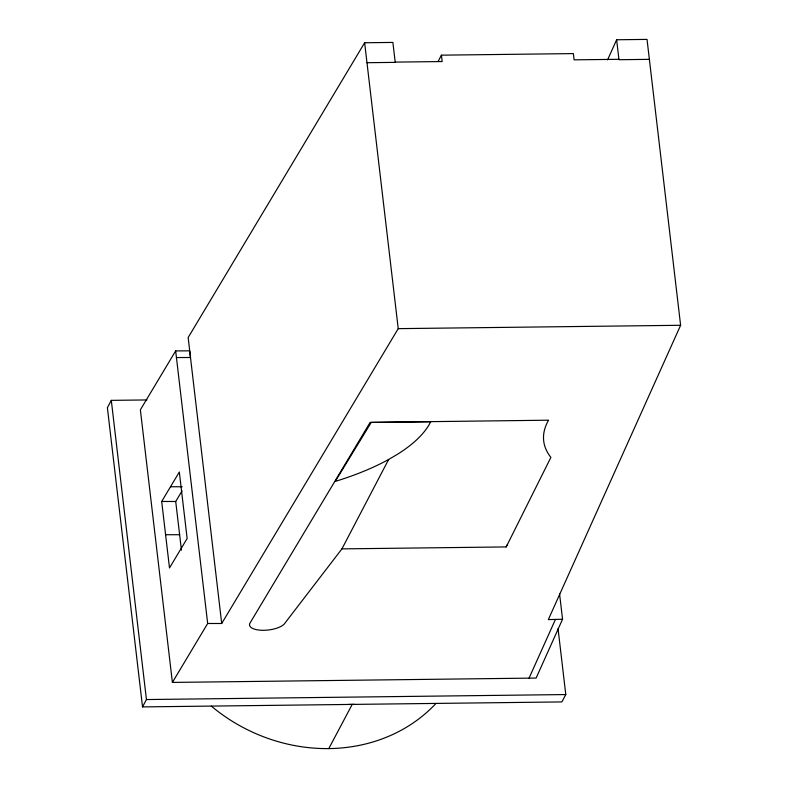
<?xml version="1.0" encoding="UTF-8"?>
<svg xmlns="http://www.w3.org/2000/svg" width="788" height="788" viewBox="0 0 788 788"><rect width="100%" height="100%" fill="white"/><g stroke="black" fill="none" stroke-linecap="round" stroke-linejoin="round"><path stroke-width="1.18" d="M607.587 59.868L616.63 39.764L647.027 39.4L680.615 325.286L548.33 619.604L562.553 619.24L559.539 593.62M529.004 678.251L555.442 619.427M562.553 619.24L536.116 678.064L172.395 682.418L140.372 409.829L175.655 350.906L189.711 350.847L221.704 623.495L207.677 623.495L172.395 682.418M506.191 546.931L550.891 457.395A186.352 72.811 -6.7 0 1 548.537 420.201L370.143 422.388L249.914 623.2A18.183 7.102 -6.7 0 0 263.744 630.301A18.183 7.102 -6.7 0 0 285.236 622.737L341.923 548.881L506.191 546.931L507.226 544.725M341.923 548.881L388.651 459.463L397.27 454.41A186.352 72.811 -6.7 0 0 430.721 421.738L371.237 422.427L335.225 481.419A186.352 72.811 -6.7 0 0 388.651 459.463M146.952 399.94L111.295 400.363L107.385 407.721L142.539 706.905L561.883 701.921L565.784 694.553L558.042 628.617M438.059 61.513L441.418 55.16L573.369 53.594L574.097 59.839L618.925 59.307M142.539 706.905L146.44 699.547L111.295 400.363M328.783 748.6L352.206 704.413M366.981 62.705L395.221 62.37L392.887 42.424L364.637 42.759L188.155 337.55L190.499 357.496L176.433 357.555M161.688 501.473L179.329 472.012L187.14 538.5L169.499 567.961L161.688 501.473L175.714 501.483L182.018 490.954M221.704 623.495L398.226 328.645L364.637 42.759M395.192 62.104L442.176 61.543L441.418 55.16M649.371 59.346L618.974 59.711L616.63 39.764M398.226 328.645L680.615 325.286M146.44 699.547L565.784 694.553M170.513 486.748L182.195 486.748M165.598 534.717L179.625 534.717M175.655 350.906L207.677 623.495M175.714 501.483L181.437 550.152M354.63 704.364A163.628 145.416 27.9 0 1 348.67 704.423M435.961 703.448A163.628 145.416 27.9 0 1 211.322 706.127"/></g></svg>
